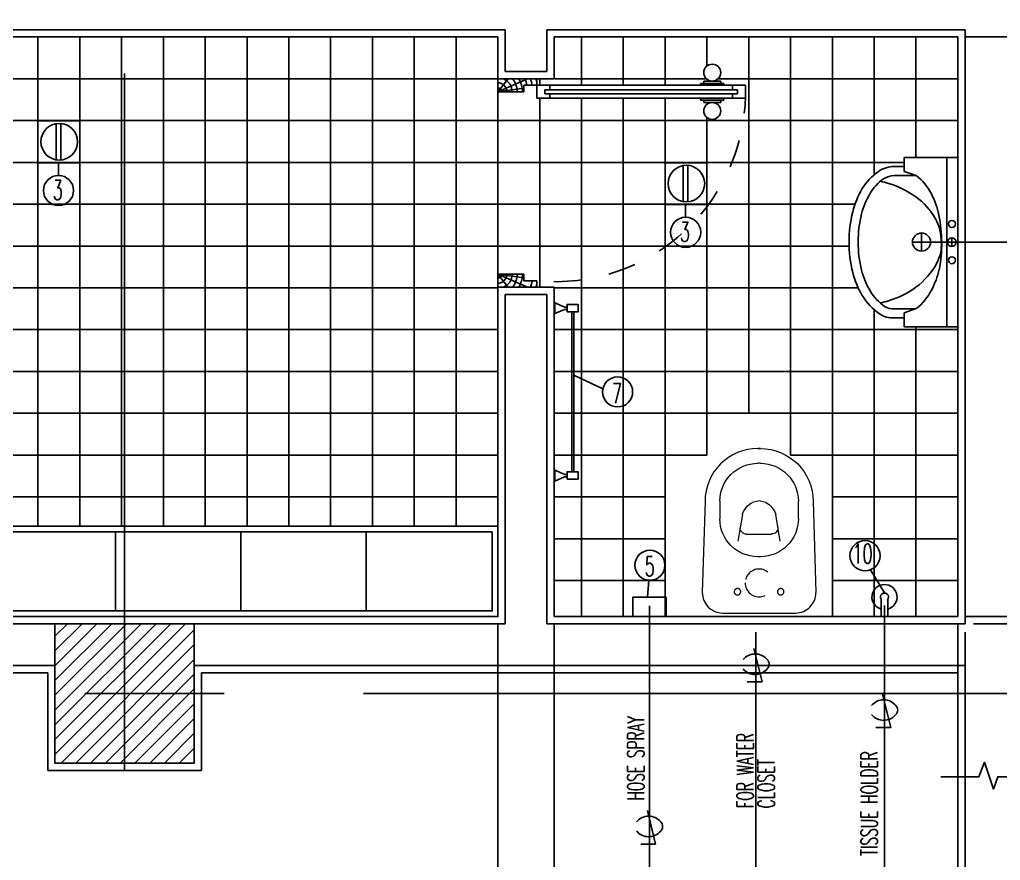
# Model space of a CAD drawing. Extents: x 417610.1 to 417639, y 43413.5 to 43433.4.
# Drawn here: x 417613.16 to 417616.679, y 43423.7 to 43426.716 of the extents above; entities that cross this region are included whole.
import ezdxf

# ---------------------------------------------------------------- set-up
doc = ezdxf.new("R2010")
doc.units = 0
doc.header["$MEASUREMENT"] = 0
doc.header["$PDMODE"] = 3
doc.header["$PDSIZE"] = 0.1
for name, pattern in [('CENTERX2', [4, 2.5, -0.5, 0.5, -0.5]), ('HIDDEN', [0.375, 0.25, -0.125]), ('HIDDEN2', [0.1875, 0.125, -0.0625])]:
    doc.linetypes.add(name, pattern=pattern)
doc.layers.get('0').update_dxf_attribs({"linetype": 'CONTINUOUS'})
doc.layers.get('DEFPOINTS').update_dxf_attribs({"linetype": 'CONTINUOUS'})
for name, color, linetype in [('2', 2, 'CONTINUOUS'), ('ARCDIMR', 4, 'CONTINUOUS'), ('AXES', 11, 'CENTERX2'), ('COL', 2, 'CONTINUOUS'), ('DIM-NEW', 4, 'CONTINUOUS'), ('Dimout', 4, 'CONTINUOUS'), ('DOOR', 4, 'CONTINUOUS'), ('DW', 7, 'CONTINUOUS'), ('ELE', 3, 'CONTINUOUS'), ('FIX', 3, 'CONTINUOUS'), ('HAT', 8, 'CONTINUOUS'), ('JUMP', 2, 'CONTINUOUS'), ('Plaster', 7, 'CONTINUOUS'), ('SUNI-FUR', 3, 'CONTINUOUS'), ('Tile', 5, 'CONTINUOUS'), ('TXT', 2, 'CONTINUOUS'), ('WALL', 6, 'CONTINUOUS')]:
    doc.layers.add(name, color=color, linetype=linetype)
doc.styles.add('ROMANS', font='ROMANS.shx', dxfattribs={"width": 0.6})
doc.dimstyles.new('R50', dxfattribs={"dimscale": 0, "dimtxt": 0.06, "dimasz": 0.03, "dimexe": 0.03, "dimexo": 0.03, "dimgap": 0.03, "dimtad": 1, "dimdec": 0, "dimlfac": 1000, "dimzin": 13, "dimdsep": 46, "dimtxsty": 'ROMANS', "dimblk": 'ARCHTICK', "dimcen": 0.09, "dimclrd": 4, "dimclre": 4, "dimclrt": 2, "dimadec": 0, "dimazin": 0, "dimtfac": 1, "dimtdec": 0, "dimtofl": 0, "dimtmove": 2, "dimatfit": 3, "dimldrblk": 'CLOSEDBLANK', "dimfxl": 0, "dimtolj": 1, "dimtzin": 0, "dimarcsym": 0})

# ---------------------------------------------------------------- blocks, each defined once
blk = doc.blocks.new('*X13')
at = {"color": 0}
for p, q in [((49339.2, 62332.3), (49807.9, 62801)), ((49339.2, 62385.3), (49754.9, 62801)), ((49339.2, 62438.4), (49701.8, 62801)), ((49339.2, 62491.4), (49648.8, 62801)), ((49339.2, 62544.4), (49595.8, 62801)), ((49339.2, 62597.5), (49542.7, 62801)), ((49339.2, 62650.5), (49489.7, 62801)), ((49339.2, 62703.5), (49436.7, 62801)), ((49339.2, 62756.6), (49383.6, 62801)), ((49360.9, 62301), (49839.2, 62779.3)), ((49414, 62301), (49839.2, 62726.2)), ((49467, 62301), (49839.2, 62673.2)), ((49520, 62301), (49839.2, 62620.2)), ((49573.1, 62301), (49839.2, 62567.1)), ((49626.1, 62301), (49839.2, 62514.1)), ((49679.1, 62301), (49839.2, 62461.1)), ((49732.2, 62301), (49839.2, 62408)), ((49785.2, 62301), (49839.2, 62355))]:
    blk.add_line(p, q, dxfattribs=at)
blk = doc.blocks.new('COL50')
at = {"layer": 'COL'}
blk.add_lwpolyline([(-250, 250), (-250, -250), (250, -250), (250, 250)], close=True, dxfattribs=at)
blk = doc.blocks.new('A$C3CD36B94')
at = {"layer": 'DOOR', "color": 0, "linetype": 'ByBlock'}
for p, q in [((105.9, 950.4), (55.9, 950.4)), ((55.9, 800.4), (55.9, 950.4)), ((105.9, 850.4), (105.9, 950.4)), ((805.9, 950.4), (855.9, 950.4)), ((805.9, 850.4), (805.9, 950.4)), ((855.9, 800.4), (855.9, 950.4)), ((855.9, 950.4), (855.9, 800.4)), ((80.9, 850.4), (105.9, 850.4)), ((80.9, 800.4), (80.9, 850.4)), ((830.9, 850.4), (805.9, 850.4)), ((830.9, 800.4), (830.9, 850.4)), ((55.9, 800.4), (80.9, 800.4)), ((130.9, 800.4), (80.9, 800.4)), ((80.9, 750.4), (80.9, 800.4)), ((130.9, 800.4), (130.9, 750.4)), ((855.9, 800.4), (830.9, 800.4)), ((113.9, 770.4), (97.9, 770.4)), ((97.9, 770.4), (97.9, 750.4)), ((113.9, 750.4), (113.9, 770.4)), ((97.9, 750.4), (80.9, 750.4)), ((130.9, 750.4), (113.9, 750.4)), ((64.7, 95.4), (64.7, 160.2)), ((73.7, 160.2), (64.7, 160.2)), ((73.7, 172.8), (73.7, 82.8)), ((80.9, 172.8), (73.7, 172.8)), ((73.7, 95.4), (73.7, 160.2)), ((130.9, 172.8), (138.1, 172.8)), ((138.1, 172.8), (138.1, 82.8)), ((138.1, 95.4), (138.1, 160.2)), ((138.1, 160.2), (147.1, 160.2)), ((147.1, 95.4), (147.1, 160.2)), ((73.7, 95.4), (64.7, 95.4)), ((80.9, 82.8), (73.7, 82.8)), ((130.9, 82.8), (138.1, 82.8)), ((138.1, 95.4), (147.1, 95.4)), ((80.9, 50.4), (80.9, 0.4)), ((80.9, 50.4), (97.9, 50.4)), ((97.9, 50.4), (97.9, 30.4)), ((113.9, 50.4), (113.9, 30.4)), ((113.9, 50.4), (130.9, 50.4)), ((130.9, 50.4), (130.9, 0.4)), ((130.9, 0.4), (80.9, 0.4)), ((80.9, 0.4), (130.9, 0.4)), ((97.9, 30.4), (113.9, 30.4))]:
    blk.add_line(p, q, dxfattribs=at)
at = {"layer": 'DOOR', "color": 9, "linetype": 'ByBlock'}
for p, q in [((105.9, 950.4), (55.9, 910.3)), ((105.9, 950.4), (55.9, 836.7)), ((105.9, 950.4), (92.6, 850.4)), ((805.9, 950.4), (819.3, 850.4)), ((805.9, 950.4), (855.9, 836.7)), ((805.9, 950.4), (855.9, 910.3))]:
    blk.add_line(p, q, dxfattribs=at)
at = {"layer": 'DOOR', "linetype": 'ByBlock'}
for p, q in [((80.9, 750.4), (80.9, 50.4)), ((97.9, 750.4), (97.9, 50.4)), ((113.9, 750.4), (113.9, 50.4)), ((130.9, 50.4), (130.9, 750.4))]:
    blk.add_line(p, q, dxfattribs=at)
at = {"layer": 'DOOR', "color": 0, "linetype": 'ByBlock'}
for centre in [(32.4, 127.8), (179.5, 127.8)]:
    blk.add_circle(centre, 32.4, dxfattribs=at)
at = {"layer": 'DOOR', "color": 9, "linetype": 'ByBlock'}
for centre, radius, start, end in [((105.9, 950.4), 34.4, 180, 270), ((105.9, 950.4), 14.4, 180, 270), ((805.9, 950.4), 34.4, 270, 0), ((805.9, 950.4), 14.4, 270, 0), ((105.9, 950.4), 54.4, 203.2074, 270), ((805.9, 950.4), 54.4, 270, 336.7926), ((105.9, 950.4), 74.4, 227.7764, 270), ((105.9, 950.4), 94.4, 238.0182, 270), ((805.9, 950.4), 74.4, 270, 312.2236), ((805.9, 950.4), 94.4, 270, 301.9818), ((105.9, 950.4), 114.4, 244.0838, 257.3774), ((105.9, 950.4), 134.4, 248.1598, 259.28), ((105.9, 950.4), 154.4, 251.1053, 256.2858), ((805.9, 950.4), 134.4, 280.72, 291.8402), ((805.9, 950.4), 154.4, 283.7142, 288.8947)]:
    blk.add_arc(centre, radius, start, end, dxfattribs=at)
at = {"layer": 'DOOR', "linetype": 'HIDDEN', "ltscale": 0.5}
blk.add_arc((105.9, 728.6), 728.6, 268.0335, 5.6617, dxfattribs=at)
blk = doc.blocks.new('WC')
at = {"layer": 'FIX', "lineweight": 20}
for p, q in [((475, 140.8), (538, 140.8)), ((394.8, 75.7), (490.4, 60.1)), ((339, 4.8), (339, -4.8)), ((533.7, 24.2), (539.5, 0)), ((539.5, 0), (533.7, -24.2)), ((674, 4.8), (674, -4.8)), ((490.4, -60.1), (394.8, -75.7)), ((538, -140.8), (475, -140.8)), ((213.2, -203.8), (210, -203.8))]:
    blk.add_line(p, q, dxfattribs=at)
at = {"layer": 'FIX', "linetype": 'Continuous', "lineweight": 20}
blk.add_line((420.1, -47.3), (420.4, 44.6), dxfattribs=at)
at = {"layer": 'FIX', "lineweight": 20}
for points in [[(210, -203.8, -0.414214), (137, -130.8), (137, 0), (137, 130.8, -0.414214), (210, 203.8)], [(727, -4.8), (727, 4.8, 0.414214), (538, 193.8), (210, 203.8)], [(727, 4.8), (727, -4.8, -0.414214), (538, -193.8), (210, -203.8)]]:
    blk.add_lwpolyline(points, format="xyb", dxfattribs=at)
at = {"layer": 'FIX', "linetype": 'HIDDEN', "lineweight": 20, "ltscale": 0.05}
for centre in [(213.2, 77.5), (213.2, -77.5)]:
    blk.add_circle(centre, 11.6, dxfattribs=at)
at = {"layer": 'FIX', "linetype": 'HIDDEN2', "lineweight": 20, "ltscale": 0.3}
blk.add_circle((245, 0), 49.8, dxfattribs=at)
at = {"layer": 'FIX', "lineweight": 20}
for centre, radius, start, end in [((475, 4.8), 136, 90, 180), ((538, 4.8), 136, 360, 90), ((464.4, -17.6), 82, 51.0758, 71.504), ((473, -6.9), 68.2, 27.1532, 51.0758), ((475, -4.8), 136, 180, 270), ((473, 6.9), 68.2, 308.9242, 332.8468), ((538, -4.8), 136, 270, 0), ((464.4, 17.6), 82, 288.496, 308.9242)]:
    blk.add_arc(centre, radius, start, end, dxfattribs=at)
at = {"layer": 'FIX', "linetype": 'Continuous', "lineweight": 20}
for centre, start, end in [((442.7, 45.5), 88.3879, 182.3338), ((442.4, -45.6), 177.6662, 271.6121)]:
    blk.add_arc(centre, 22.3, start, end, dxfattribs=at)
blk = doc.blocks.new('3')
at = {"layer": 'SUNI-FUR', "linetype": 'Continuous'}
for p, q in [((-0.3039, 0), (-0.3039, -0.1919)), ((0.3039, 0), (-0.3039, 0)), ((0.3039, -0.1919), (0.3039, 0)), ((0.0156, -0.021), (-0.0155, -0.021)), ((0, -0.0055), (0, -0.0366)), ((0.3039, -0.039), (-0.3039, -0.039)), ((0, -0.0975), (0, -0.1625)), ((0.0325, -0.13), (-0.0325, -0.13)), ((-0.2537, -0.1919), (-0.2387, -0.1496)), ((-0.2389, -0.2275), (-0.2389, -0.15)), ((0.2387, -0.1496), (0.2537, -0.1919)), ((0.2389, -0.15), (0.2389, -0.2275)), ((-0.3039, -0.1919), (-0.2537, -0.1919)), ((-0.2714, -0.2275), (-0.2714, -0.1919)), ((0.2537, -0.1919), (0.3039, -0.1919)), ((0.2714, -0.1919), (0.2714, -0.2275))]:
    blk.add_line(p, q, dxfattribs=at)
for centre, radius in [((-0.065, -0.021), 0.0124), ((0, -0.021), 0.0155), ((0.065, -0.021), 0.0124), ((0, -0.13), 0.0325)]:
    blk.add_circle(centre, radius, dxfattribs=at)
for centre, radius, start, end in [((-0.028, -0.3651), 0.3068, 103.0865, 118.1878), ((-0.0078, -0.528), 0.4705, 89.0532, 100.9895), ((-0.012, -0.189), 0.1301, 84.8536, 119.4454), ((0.0031, -0.2275), 0.1682, 61.4441, 91.1678), ((0, -0.5271), 0.4694, 78.0637, 90), ((0.0338, -0.3673), 0.3061, 62.9623, 78.0637), ((-0.0851, -0.2667), 0.1932, 117.0377, 142.6695), ((0.0537, -0.3121), 0.2697, 118.7422, 143.0578), ((-0.0403, -0.2967), 0.2498, 35.9608, 60.2764), ((0.0851, -0.2667), 0.1932, 37.3305, 62.9623), ((0.104, -0.3429), 0.3284, 144.0392, 163.2739), ((-0.104, -0.3429), 0.3284, 16.7261, 35.9608), ((-0.1911, -0.2352), 0.0807, 174.5539, 214.673), ((-0.1868, -0.2338), 0.0525, 173.0893, 213.2084), ((0.1708, -0.2275), 0.068, 325.327, 0), ((0.1708, -0.2275), 0.1005, 325.327, 0), ((-0.0828, -0.1603), 0.2123, 214.673, 239.0867), ((-0.0828, -0.1603), 0.1798, 214.673, 239.0867), ((0.2045, -0.3731), 0.4333, 163.2739, 167.375), ((0.0893, -0.1711), 0.1672, 300.9133, 325.327), ((-0.2045, -0.3731), 0.4333, 12.7359, 16.7261), ((-0.0354, -0.0811), 0.2721, 239.0867, 256.0699), ((0.0354, -0.0811), 0.2721, 283.9301, 300.9133), ((0.0893, -0.1711), 0.1997, 300.9133, 325.327), ((-0.0354, -0.0811), 0.3046, 239.0867, 256.0699), ((0, 0.0617), 0.4192, 256.0699, 270), ((0, 0.0617), 0.4192, 270, 283.9301), ((0.0354, -0.0811), 0.3046, 283.9301, 300.9133), ((0, 0.0617), 0.4517, 256.0699, 270), ((0, 0.0617), 0.4517, 270, 283.9301)]:
    blk.add_arc(centre, radius, start, end, dxfattribs=at)
blk = doc.blocks.new('A$C31925312')
at = {"layer": 'FIX'}
for p, q in [((0.0486, 0.625), (0.0838, 0.6402)), ((0.0838, 0.6402), (0.0859, 0.6402)), ((0.0838, 0.6402), (0.0838, 0.6007)), ((0.0845, 0.6402), (0.0845, 0.6007)), ((0.085, 0.6402), (0.085, 0.6007)), ((0.0856, 0.6402), (0.0856, 0.6007)), ((0.0224, 0.6066), (0.0159, 0.6066)), ((0.0395, 0.625), (0.0486, 0.625)), ((0.0395, 0.6163), (0.0476, 0.6163)), ((0.0476, 0.6163), (0.0838, 0.6007)), ((0.0838, 0.6007), (0.0859, 0.6007)), ((0.0486, 0.0242), (0.0838, 0.0394)), ((0.0838, 0.0394), (0.0838, 0)), ((0.0838, 0.0394), (0.0859, 0.0394)), ((0.0845, 0.0394), (0.0845, 0)), ((0.085, 0.0394), (0.085, 0)), ((0.0856, 0.0394), (0.0856, 0)), ((0.0395, 0.0242), (0.0486, 0.0242)), ((0.0395, 0.0156), (0.0476, 0.0156)), ((0.0476, 0.0156), (0.0838, 0)), ((0.0838, 0), (0.0859, 0))]:
    blk.add_line(p, q, dxfattribs=at)
for points in [[(0.0395, 0.6333), (0.0395, 0.6065), (0, 0.6065), (0, 0.6333)], [(0.0395, 0.0333), (0.0395, 0.0065), (0, 0.0065), (0, 0.0333)]]:
    blk.add_lwpolyline(points, close=True, dxfattribs=at)
blk.add_lwpolyline([(0.0159, 0.6066), (0.0159, 0.0333), (0.0224, 0.0333), (0.0224, 0.6066)], dxfattribs=at)
blk = doc.blocks.new('_ARCHTICK')
at = {"color": 0, "linetype": 'ByBlock', "const_width": 0.15}
blk.add_lwpolyline([(-0.5, -0.5), (0.5, 0.5)], dxfattribs=at)
blk = doc.blocks.new('*D78')
at = {"layer": '2', "color": 4, "lineweight": -2}
for p, q in [((417611.6877, 43424.5452), (417611.6877, 43423.2461)), ((417614.8757, 43424.5452), (417614.8757, 43423.2461)), ((417611.6877, 43423.2761), (417614.8757, 43423.2761))]:
    blk.add_line(p, q, dxfattribs=at)
at = {"layer": 'DEFPOINTS', "color": 0}
for p in [(417611.6877, 43424.5752), (417614.8757, 43424.5752), (417614.8757, 43423.2761)]:
    blk.add_point(p, dxfattribs=at)
at = {"layer": '2', "color": 4, "lineweight": -2, "xscale": 0.03, "yscale": 0.03, "zscale": 0.03, "rotation": 180}
blk.add_blockref('_ARCHTICK', (417611.6877, 43423.2761), dxfattribs=at)
at = {"layer": '2', "color": 4, "lineweight": -2, "xscale": 0.03, "yscale": 0.03, "zscale": 0.03}
blk.add_blockref('_ARCHTICK', (417614.8757, 43423.2761), dxfattribs=at)
at = {"layer": '2', "color": 2, "insert": (417613.2817, 43423.3361), "char_height": 0.06, "attachment_point": 5, "style": 'ROMANS'}
blk.add_mtext('\\A1;3188', dxfattribs=at)
blk = doc.blocks.new('_ClosedBlank')
at = {"color": 0, "linetype": 'ByBlock', "lineweight": -2}
for p, q in [((-1, 0.17), (0, 0)), ((-1, 0.17), (-1, -0.17)), ((0, 0), (-1, -0.17))]:
    blk.add_line(p, q, dxfattribs=at)
blk = doc.blocks.new('*D79')
at = {"layer": '2', "color": 4, "lineweight": -2}
for p, q in [((417614.8757, 43424.5452), (417614.8757, 43423.2461)), ((417615.0777, 43424.5452), (417615.0777, 43423.2461)), ((417614.8757, 43423.2761), (417615.0777, 43423.2761))]:
    blk.add_line(p, q, dxfattribs=at)
at = {"layer": 'DEFPOINTS', "color": 0}
for p in [(417614.8757, 43424.5752), (417615.0777, 43424.5752), (417615.0777, 43423.2761)]:
    blk.add_point(p, dxfattribs=at)
at = {"layer": '2', "color": 4, "lineweight": -2, "xscale": 0.03, "yscale": 0.03, "zscale": 0.03, "rotation": 180}
blk.add_blockref('_ARCHTICK', (417614.8757, 43423.2761), dxfattribs=at)
at = {"layer": '2', "color": 4, "lineweight": -2, "xscale": 0.03, "yscale": 0.03, "zscale": 0.03}
blk.add_blockref('_ARCHTICK', (417615.0777, 43423.2761), dxfattribs=at)
at = {"layer": '2', "color": 2, "insert": (417614.9767, 43423.3361), "char_height": 0.06, "attachment_point": 5, "style": 'ROMANS'}
blk.add_mtext('\\A1;202', dxfattribs=at)
blk = doc.blocks.new('A$C67076F16')
at = {"layer": 'DIM-NEW'}
for p, q in [((0.0138, 0.1136), (0.1863, 0.1136)), ((0.0127, 0.0913), (0.1876, 0.0913))]:
    blk.add_line(p, q, dxfattribs=at)
at = {"layer": 'DW'}
blk.add_lwpolyline([(0, 0.2), (0, 0), (0.2, 0), (0.2, 0.2)], close=True, dxfattribs=at)
at = {"layer": 'FIX', "color": 2}
blk.add_circle((0.1, 0.0983), 0.0876, dxfattribs=at)
blk = doc.blocks.new('A$C785E76E1')
at = {"layer": 'JUMP'}
for p, q in [((0.033, 0.0529), (0.033, 0.1149)), ((0.057, 0.0529), (0.057, 0.1149))]:
    blk.add_line(p, q, dxfattribs=at)
for radius, start, end in [(0.045, 105.4782, 74.5218), (0.0144, 146.4427, 33.5573)]:
    blk.add_arc((0.045, 0.045), radius, start, end, dxfattribs=at)
blk = doc.blocks.new('*D103')
at = {"layer": '2', "color": 4, "lineweight": -2}
for p, q in [((417615.4195, 43424.6141), (417615.4195, 43423.2461)), ((417615.0777, 43424.5452), (417615.0777, 43423.2461)), ((417615.0777, 43423.2761), (417615.4195, 43423.2761))]:
    blk.add_line(p, q, dxfattribs=at)
at = {"layer": 'DEFPOINTS', "color": 0}
for p in [(417615.4195, 43424.6441), (417615.0777, 43424.5752), (417615.4195, 43423.2761)]:
    blk.add_point(p, dxfattribs=at)
at = {"layer": '2', "color": 4, "lineweight": -2, "xscale": 0.03, "yscale": 0.03, "zscale": 0.03, "rotation": 180}
blk.add_blockref('_ARCHTICK', (417615.0777, 43423.2761), dxfattribs=at)
at = {"layer": '2', "color": 4, "lineweight": -2, "xscale": 0.03, "yscale": 0.03, "zscale": 0.03}
blk.add_blockref('_ARCHTICK', (417615.4195, 43423.2761), dxfattribs=at)
at = {"layer": '2', "color": 2, "insert": (417615.2486, 43423.3361), "char_height": 0.06, "attachment_point": 5, "style": 'ROMANS'}
blk.add_mtext('\\A1;342', dxfattribs=at)
blk = doc.blocks.new('*D104')
at = {"layer": '2', "color": 4, "lineweight": -2}
for p, q in [((417615.4195, 43424.6141), (417615.4195, 43423.2461)), ((417615.8017, 43424.5192), (417615.8017, 43423.2461)), ((417615.4195, 43423.2761), (417615.8017, 43423.2761))]:
    blk.add_line(p, q, dxfattribs=at)
at = {"layer": 'DEFPOINTS', "color": 0}
for p in [(417615.4195, 43424.6441), (417615.8017, 43424.5492), (417615.8017, 43423.2761)]:
    blk.add_point(p, dxfattribs=at)
at = {"layer": '2', "color": 4, "lineweight": -2, "xscale": 0.03, "yscale": 0.03, "zscale": 0.03, "rotation": 180}
blk.add_blockref('_ARCHTICK', (417615.4195, 43423.2761), dxfattribs=at)
at = {"layer": '2', "color": 4, "lineweight": -2, "xscale": 0.03, "yscale": 0.03, "zscale": 0.03}
blk.add_blockref('_ARCHTICK', (417615.8017, 43423.2761), dxfattribs=at)
at = {"layer": '2', "color": 2, "insert": (417615.6106, 43423.3361), "char_height": 0.06, "attachment_point": 5, "style": 'ROMANS'}
blk.add_mtext('\\A1;382', dxfattribs=at)
blk = doc.blocks.new('*D105')
at = {"layer": '2', "color": 4, "lineweight": -2}
for p, q in [((417616.2629, 43424.6152), (417616.2629, 43423.2461)), ((417615.8017, 43424.5192), (417615.8017, 43423.2461)), ((417615.8017, 43423.2761), (417616.2629, 43423.2761))]:
    blk.add_line(p, q, dxfattribs=at)
at = {"layer": 'DEFPOINTS', "color": 0}
for p in [(417616.2629, 43424.6452), (417615.8017, 43424.5492), (417616.2629, 43423.2761)]:
    blk.add_point(p, dxfattribs=at)
at = {"layer": '2', "color": 4, "lineweight": -2, "xscale": 0.03, "yscale": 0.03, "zscale": 0.03, "rotation": 180}
blk.add_blockref('_ARCHTICK', (417615.8017, 43423.2761), dxfattribs=at)
at = {"layer": '2', "color": 4, "lineweight": -2, "xscale": 0.03, "yscale": 0.03, "zscale": 0.03}
blk.add_blockref('_ARCHTICK', (417616.2629, 43423.2761), dxfattribs=at)
at = {"layer": '2', "color": 2, "insert": (417616.0323, 43423.3361), "char_height": 0.06, "attachment_point": 5, "style": 'ROMANS'}
blk.add_mtext('\\A1;461', dxfattribs=at)
blk = doc.blocks.new('*D106')
at = {"layer": '2', "color": 4, "lineweight": -2}
for p, q in [((417616.2629, 43424.6152), (417616.2629, 43423.2461)), ((417616.5257, 43424.5452), (417616.5257, 43423.2461)), ((417616.2629, 43423.2761), (417616.5257, 43423.2761))]:
    blk.add_line(p, q, dxfattribs=at)
at = {"layer": 'DEFPOINTS', "color": 0}
for p in [(417616.2629, 43424.6452), (417616.5257, 43424.5752), (417616.5257, 43423.2761)]:
    blk.add_point(p, dxfattribs=at)
at = {"layer": '2', "color": 4, "lineweight": -2, "xscale": 0.03, "yscale": 0.03, "zscale": 0.03, "rotation": 180}
blk.add_blockref('_ARCHTICK', (417616.2629, 43423.2761), dxfattribs=at)
at = {"layer": '2', "color": 4, "lineweight": -2, "xscale": 0.03, "yscale": 0.03, "zscale": 0.03}
blk.add_blockref('_ARCHTICK', (417616.5257, 43423.2761), dxfattribs=at)
at = {"layer": '2', "color": 2, "insert": (417616.3943, 43423.3361), "char_height": 0.06, "attachment_point": 5, "style": 'ROMANS'}
blk.add_mtext('\\A1;263', dxfattribs=at)
blk = doc.blocks.new('*D107')
at = {"layer": '2', "color": 4, "lineweight": -2}
for p, q in [((417611.6877, 43424.5452), (417611.6877, 43423.1189)), ((417616.5257, 43424.5452), (417616.5257, 43423.1189)), ((417616.5257, 43423.1489), (417611.6877, 43423.1489))]:
    blk.add_line(p, q, dxfattribs=at)
at = {"layer": 'DEFPOINTS', "color": 0}
for p in [(417611.6877, 43424.5752), (417616.5257, 43424.5752), (417611.6877, 43423.1489)]:
    blk.add_point(p, dxfattribs=at)
at = {"layer": '2', "color": 4, "lineweight": -2, "xscale": 0.03, "yscale": 0.03, "zscale": 0.03, "rotation": 180}
blk.add_blockref('_ARCHTICK', (417611.6877, 43423.1489), dxfattribs=at)
at = {"layer": '2', "color": 4, "lineweight": -2, "xscale": 0.03, "yscale": 0.03, "zscale": 0.03}
blk.add_blockref('_ARCHTICK', (417616.5257, 43423.1489), dxfattribs=at)
at = {"layer": '2', "color": 2, "insert": (417614.1067, 43423.2089), "char_height": 0.06, "attachment_point": 5, "style": 'ROMANS'}
blk.add_mtext('\\A1;4838', dxfattribs=at)
blk = doc.blocks.new('*D108')
at = {"layer": '2', "color": 4, "lineweight": -2}
for p, q in [((417611.6617, 43424.5192), (417611.6617, 43422.9784)), ((417616.5517, 43424.5192), (417616.5517, 43422.9784)), ((417611.6617, 43423.0084), (417616.5517, 43423.0084))]:
    blk.add_line(p, q, dxfattribs=at)
at = {"layer": 'DEFPOINTS', "color": 0}
for p in [(417611.6617, 43424.5492), (417616.5517, 43424.5492), (417616.5517, 43423.0084)]:
    blk.add_point(p, dxfattribs=at)
at = {"layer": '2', "color": 4, "lineweight": -2, "xscale": 0.03, "yscale": 0.03, "zscale": 0.03, "rotation": 180}
blk.add_blockref('_ARCHTICK', (417611.6617, 43423.0084), dxfattribs=at)
at = {"layer": '2', "color": 4, "lineweight": -2, "xscale": 0.03, "yscale": 0.03, "zscale": 0.03}
blk.add_blockref('_ARCHTICK', (417616.5517, 43423.0084), dxfattribs=at)
at = {"layer": '2', "color": 2, "insert": (417614.1067, 43423.0684), "char_height": 0.06, "attachment_point": 5, "style": 'ROMANS'}
blk.add_mtext('\\A1;4890', dxfattribs=at)
blk = doc.blocks.new('*D120')
at = {"layer": '2', "color": 4, "lineweight": -2}
for p, q in [((417616.4257, 43425.9183), (417620.7315, 43425.9183)), ((417620.7015, 43424.5752), (417620.7015, 43425.9183)), ((417616.5557, 43424.5752), (417620.7315, 43424.5752))]:
    blk.add_line(p, q, dxfattribs=at)
at = {"layer": 'DEFPOINTS', "color": 0}
for p in [(417616.3957, 43425.9183), (417620.7015, 43425.9183), (417616.5257, 43424.5752)]:
    blk.add_point(p, dxfattribs=at)
at = {"layer": '2', "color": 4, "lineweight": -2, "xscale": 0.03, "yscale": 0.03, "zscale": 0.03}
for p, rotation in [((417620.7015, 43425.9183), 90), ((417620.7015, 43424.5752), 270)]:
    blk.add_blockref('_ARCHTICK', p, dxfattribs=dict(at, rotation=rotation))
at = {"layer": '2', "color": 2, "insert": (417620.6415, 43425.2468), "char_height": 0.06, "attachment_point": 5, "rotation": 90, "style": 'ROMANS'}
blk.add_mtext('\\A1;1343', dxfattribs=at)
blk = doc.blocks.new('*D121')
at = {"layer": '2', "color": 4, "lineweight": -2}
for p, q in [((417616.5557, 43426.6542), (417620.7315, 43426.6542)), ((417620.7015, 43425.9183), (417620.7015, 43426.6542)), ((417616.4257, 43425.9183), (417620.7315, 43425.9183))]:
    blk.add_line(p, q, dxfattribs=at)
at = {"layer": 'DEFPOINTS', "color": 0}
for p in [(417616.5257, 43426.6542), (417620.7015, 43426.6542), (417616.3957, 43425.9183)]:
    blk.add_point(p, dxfattribs=at)
at = {"layer": '2', "color": 4, "lineweight": -2, "xscale": 0.03, "yscale": 0.03, "zscale": 0.03}
for p, rotation in [((417620.7015, 43426.6542), 90), ((417620.7015, 43425.9183), 270)]:
    blk.add_blockref('_ARCHTICK', p, dxfattribs=dict(at, rotation=rotation))
at = {"layer": '2', "color": 2, "insert": (417620.6415, 43426.2863), "char_height": 0.06, "attachment_point": 5, "rotation": 90, "style": 'ROMANS'}
blk.add_mtext('\\A1;736', dxfattribs=at)
blk = doc.blocks.new('*D122')
at = {"layer": '2', "color": 4, "lineweight": -2}
for p, q in [((417616.5557, 43426.8562), (417620.7315, 43426.8562)), ((417620.7015, 43426.6542), (417620.7015, 43426.8562)), ((417616.5557, 43426.6542), (417620.7315, 43426.6542))]:
    blk.add_line(p, q, dxfattribs=at)
at = {"layer": 'DEFPOINTS', "color": 0}
for p in [(417616.5257, 43426.8562), (417620.7015, 43426.8562), (417616.5257, 43426.6542)]:
    blk.add_point(p, dxfattribs=at)
at = {"layer": '2', "color": 4, "lineweight": -2, "xscale": 0.03, "yscale": 0.03, "zscale": 0.03}
for p, rotation in [((417620.7015, 43426.8562), 90), ((417620.7015, 43426.6542), 270)]:
    blk.add_blockref('_ARCHTICK', p, dxfattribs=dict(at, rotation=rotation))
at = {"layer": '2', "color": 2, "insert": (417620.6415, 43426.7552), "char_height": 0.06, "attachment_point": 5, "rotation": 90, "style": 'ROMANS'}
blk.add_mtext('\\A1;202', dxfattribs=at)
blk = doc.blocks.new('*D128')
at = {"layer": '2', "color": 4, "lineweight": -2}
for p, q in [((417619.5907, 43431.2232), (417620.8739, 43431.2232)), ((417620.8439, 43431.2232), (417620.8439, 43424.5752)), ((417616.5557, 43424.5752), (417620.8739, 43424.5752))]:
    blk.add_line(p, q, dxfattribs=at)
at = {"layer": 'DEFPOINTS', "color": 0}
for p in [(417619.5607, 43431.2232), (417616.5257, 43424.5752), (417620.8439, 43424.5752)]:
    blk.add_point(p, dxfattribs=at)
at = {"layer": '2', "color": 4, "lineweight": -2, "xscale": 0.03, "yscale": 0.03, "zscale": 0.03}
for p, rotation in [((417620.8439, 43431.2232), 90), ((417620.8439, 43424.5752), 270)]:
    blk.add_blockref('_ARCHTICK', p, dxfattribs=dict(at, rotation=rotation))
at = {"layer": '2', "color": 2, "insert": (417620.7839, 43427.8992), "char_height": 0.06, "attachment_point": 5, "rotation": 90, "style": 'ROMANS'}
blk.add_mtext('\\A1;6648', dxfattribs=at)
blk = doc.blocks.new('*D129')
at = {"layer": '2', "color": 4, "lineweight": -2}
for p, q in [((417619.6167, 43431.2492), (417621.0473, 43431.2492)), ((417621.0173, 43424.5492), (417621.0173, 43431.2492)), ((417616.5817, 43424.5492), (417621.0473, 43424.5492))]:
    blk.add_line(p, q, dxfattribs=at)
at = {"layer": 'DEFPOINTS', "color": 0}
for p in [(417619.5867, 43431.2492), (417621.0173, 43431.2492), (417616.5517, 43424.5492)]:
    blk.add_point(p, dxfattribs=at)
at = {"layer": '2', "color": 4, "lineweight": -2, "xscale": 0.03, "yscale": 0.03, "zscale": 0.03}
for p, rotation in [((417621.0173, 43431.2492), 90), ((417621.0173, 43424.5492), 270)]:
    blk.add_blockref('_ARCHTICK', p, dxfattribs=dict(at, rotation=rotation))
at = {"layer": '2', "color": 2, "insert": (417620.9573, 43427.8992), "char_height": 0.06, "attachment_point": 5, "rotation": 90, "style": 'ROMANS'}
blk.add_mtext('\\A1;6700', dxfattribs=at)
blk = doc.blocks.new('*D147')
at = {"layer": '2', "color": 4, "lineweight": -2}
for p, q in [((417611.6877, 43426.6842), (417611.6877, 43432.6794)), ((417619.5607, 43431.2532), (417619.5607, 43432.6794)), ((417619.5607, 43432.6494), (417611.6877, 43432.6494))]:
    blk.add_line(p, q, dxfattribs=at)
at = {"layer": 'DEFPOINTS', "color": 0}
for p in [(417611.6877, 43432.6494), (417619.5607, 43431.2232), (417611.6877, 43426.6542)]:
    blk.add_point(p, dxfattribs=at)
at = {"layer": '2', "color": 4, "lineweight": -2, "xscale": 0.03, "yscale": 0.03, "zscale": 0.03, "rotation": 180}
blk.add_blockref('_ARCHTICK', (417611.6877, 43432.6494), dxfattribs=at)
at = {"layer": '2', "color": 4, "lineweight": -2, "xscale": 0.03, "yscale": 0.03, "zscale": 0.03}
blk.add_blockref('_ARCHTICK', (417619.5607, 43432.6494), dxfattribs=at)
at = {"layer": '2', "color": 2, "insert": (417615.6242, 43432.7094), "char_height": 0.06, "attachment_point": 5, "style": 'ROMANS'}
blk.add_mtext('\\A1;7873', dxfattribs=at)
blk = doc.blocks.new('*D148')
at = {"layer": '2', "color": 4, "lineweight": -2}
for p, q in [((417611.6617, 43426.7102), (417611.6617, 43432.8217)), ((417619.5867, 43431.2792), (417619.5867, 43432.8217)), ((417611.6617, 43432.7917), (417619.5867, 43432.7917))]:
    blk.add_line(p, q, dxfattribs=at)
at = {"layer": 'DEFPOINTS', "color": 0}
for p in [(417619.5867, 43432.7917), (417619.5867, 43431.2492), (417611.6617, 43426.6802)]:
    blk.add_point(p, dxfattribs=at)
at = {"layer": '2', "color": 4, "lineweight": -2, "xscale": 0.03, "yscale": 0.03, "zscale": 0.03, "rotation": 180}
blk.add_blockref('_ARCHTICK', (417611.6617, 43432.7917), dxfattribs=at)
at = {"layer": '2', "color": 4, "lineweight": -2, "xscale": 0.03, "yscale": 0.03, "zscale": 0.03}
blk.add_blockref('_ARCHTICK', (417619.5867, 43432.7917), dxfattribs=at)
at = {"layer": '2', "color": 2, "insert": (417615.6242, 43432.8517), "char_height": 0.06, "attachment_point": 5, "style": 'ROMANS'}
blk.add_mtext('\\A1;7925', dxfattribs=at)
blk = doc.blocks.new('SCNTR', base_point=(3632.66, 549.66))
for q in [(3633.89, 554.57), (3636.1, 543.44)]:
    blk.add_line((3631.12, 543.44), q)
for centre, radius, start, end in [((3630.8, 549.38), 1.99, 133.3084, 182.4789), ((3633.47, 547.5), 5.23, 39.4883, 140.5117), ((3630.8, 549.21), 1.99, 177.5211, 226.6916), ((3633.47, 551.09), 5.23, 219.4883, 320.5117)]:
    blk.add_arc(centre, radius, start, end)

msp = doc.modelspace()

# ---------------------------------------------------------------- linework, layer by layer
at = {"layer": '2'}
for p, q in [((417615.2526, 43425.3925), (417615.1477, 43425.4405)), ((417613.5044, 43424.5952), (417613.5044, 43424.8792)), ((417613.9541, 43424.5952), (417613.9541, 43424.8792)), ((417614.4038, 43424.5952), (417614.4038, 43424.8792))]:
    msp.add_line(p, q, dxfattribs=at)
for points in [[(417614.8757, 43424.8992), (417611.6877, 43424.8992), (417611.6877, 43424.5752), (417614.8757, 43424.5752)], [(417614.8557, 43424.8792), (417611.7077, 43424.8792), (417611.7077, 43424.5952), (417614.8557, 43424.5952)]]:
    msp.add_lwpolyline(points, close=True, dxfattribs=at)
for points in [[(417615.4795, 43424.5752), (417615.4795, 43424.6441), (417615.3595, 43424.6441), (417615.3595, 43424.5752)], [(417616.786, 43424.0005), (417616.6694, 43424.0005), (417616.6534, 43423.9565), (417616.6214, 43424.0525), (417616.6014, 43424.0005), (417616.4645, 43424.0005)]]:
    msp.add_lwpolyline(points, dxfattribs=at)
at = {"layer": 'AXES'}
for p, q in [((417613.5367, 43424.0232), (417613.5367, 43432.9369)), ((417610.3937, 43424.2992), (417621.1861, 43424.2992))]:
    msp.add_line(p, q, dxfattribs=at)
at = {"layer": 'DW'}
msp.add_line((417615.417, 43424.7054), (417615.4122, 43424.6441), dxfattribs=at)
at = {"layer": 'ELE'}
for p, q in [((417613.2994, 43426.1574), (417613.2994, 43426.2054)), ((417615.5494, 43426.0074), (417615.5494, 43426.0554)), ((417616.2121, 43424.7429), (417616.2629, 43424.6596))]:
    msp.add_line(p, q, dxfattribs=at)
at = {"layer": 'FIX', "color": 2}
for centre in [(417613.2994, 43426.1034), (417615.5494, 43425.9534), (417615.3053, 43425.381), (417615.4211, 43424.7592), (417616.193, 43424.7934)]:
    msp.add_circle(centre, 0.054, dxfattribs=at)
at = {"layer": 'Plaster'}
for p, q in [((417614.8757, 43426.6542), (417611.6877, 43426.6542)), ((417614.8757, 43426.6542), (417614.8757, 43426.5042)), ((417616.5257, 43426.6542), (417615.0777, 43426.6542)), ((417615.0777, 43426.6542), (417615.0777, 43426.5042)), ((417616.5257, 43426.6542), (417616.5257, 43424.5752)), ((417615.0777, 43426.5042), (417614.8757, 43426.5042)), ((417615.0257, 43426.5042), (417615.0257, 43426.4809)), ((417615.0806, 43426.5042), (417615.624, 43426.5042)), ((417614.8757, 43425.7562), (417614.8757, 43424.5752)), ((417615.0777, 43425.7562), (417614.8757, 43425.7562)), ((417615.0777, 43425.7562), (417615.0777, 43424.5752)), ((417614.8757, 43424.5752), (417611.6877, 43424.5752)), ((417616.5257, 43424.5752), (417615.0777, 43424.5752)), ((417613.2607, 43424.3732), (417611.6877, 43424.3732)), ((417613.2607, 43424.3732), (417613.2607, 43424.0232)), ((417616.5257, 43424.3732), (417613.8127, 43424.3732)), ((417613.8127, 43424.3732), (417613.8127, 43424.0232)), ((417616.5257, 43424.3732), (417616.5257, 43424.0005)), ((417613.8127, 43424.0232), (417613.2607, 43424.0232))]:
    msp.add_line(p, q, dxfattribs=at)
at = {"layer": 'Tile'}
for p, q in [((417613.2257, 43426.6542), (417613.2257, 43424.8992)), ((417613.3757, 43426.6542), (417613.3757, 43424.8992)), ((417613.5257, 43426.6542), (417613.5257, 43424.8992)), ((417613.6757, 43426.6542), (417613.6757, 43424.8992)), ((417613.8257, 43426.6542), (417613.8257, 43424.8992)), ((417613.9757, 43426.6542), (417613.9757, 43424.8992)), ((417614.1257, 43426.6542), (417614.1257, 43424.8992)), ((417614.2757, 43426.6542), (417614.2757, 43424.8992)), ((417614.4257, 43426.6542), (417614.4257, 43424.8992)), ((417614.5757, 43426.6542), (417614.5757, 43424.8992)), ((417614.7257, 43426.6542), (417614.7257, 43424.8992)), ((417615.1757, 43426.6542), (417615.1757, 43426.4809)), ((417615.3257, 43426.6542), (417615.3257, 43426.4809)), ((417615.4757, 43426.6542), (417615.4757, 43426.4809)), ((417615.6257, 43426.6542), (417615.6257, 43426.5497)), ((417615.7757, 43426.6542), (417615.7757, 43425.3042)), ((417615.9257, 43426.6542), (417615.9257, 43425.1542)), ((417616.0757, 43426.6542), (417616.0757, 43424.5752)), ((417616.2257, 43426.6542), (417616.2257, 43426.1601)), ((417616.3757, 43426.6542), (417616.3757, 43426.2222)), ((417614.8757, 43426.5042), (417612.376, 43426.5042)), ((417614.8757, 43426.5042), (417614.8757, 43425.7562)), ((417615.6657, 43426.5042), (417616.5257, 43426.5042)), ((417615.0257, 43426.4341), (417615.0257, 43425.7562)), ((417615.1757, 43426.4341), (417615.1757, 43424.5752)), ((417615.3257, 43426.4341), (417615.3257, 43424.5752)), ((417615.4757, 43426.4341), (417615.4757, 43424.5752)), ((417615.6257, 43426.3653), (417615.6257, 43425.1542)), ((417616.5257, 43426.3542), (417611.5799, 43426.3542)), ((417616.3338, 43426.2042), (417611.5799, 43426.2042)), ((417616.1571, 43426.0542), (417611.5799, 43426.0542)), ((417616.1359, 43425.9042), (417611.5799, 43425.9042)), ((417614.8757, 43425.7542), (417611.5799, 43425.7542)), ((417616.1685, 43425.7542), (417615.0777, 43425.7542)), ((417616.2257, 43425.6757), (417616.2257, 43424.5752)), ((417614.8757, 43425.6042), (417611.6877, 43425.6042)), ((417616.5257, 43425.6042), (417615.0777, 43425.6042)), ((417616.3757, 43425.6145), (417616.3757, 43424.5752)), ((417614.8757, 43425.4542), (417611.6877, 43425.4542)), ((417616.5257, 43425.4542), (417615.0777, 43425.4542)), ((417614.8757, 43425.3042), (417611.6877, 43425.3042)), ((417616.5257, 43425.3042), (417615.0777, 43425.3042)), ((417614.8757, 43425.1542), (417611.6877, 43425.1542)), ((417615.6257, 43425.1542), (417615.0777, 43425.1542)), ((417616.5257, 43425.1542), (417615.9257, 43425.1542)), ((417614.8757, 43425.0042), (417611.6877, 43425.0042)), ((417615.4757, 43425.0042), (417615.0777, 43425.0042)), ((417616.5257, 43425.0042), (417616.0757, 43425.0042)), ((417615.4757, 43424.8542), (417615.0777, 43424.8542)), ((417616.5257, 43424.8542), (417616.0757, 43424.8542)), ((417615.4757, 43424.7042), (417615.0777, 43424.7042)), ((417616.5257, 43424.7042), (417616.0757, 43424.7042))]:
    msp.add_line(p, q, dxfattribs=at)
at = {"layer": 'WALL'}
for p, q in [((417611.6617, 43426.6802), (417614.9017, 43426.6802)), ((417614.9017, 43426.6802), (417614.9017, 43426.5302)), ((417615.0517, 43426.6802), (417616.5517, 43426.6802)), ((417615.0517, 43426.6802), (417615.0517, 43426.5302)), ((417616.5517, 43424.5492), (417616.5517, 43426.6802)), ((417614.9017, 43426.5302), (417615.0517, 43426.5302)), ((417615.0517, 43426.5302), (417614.9017, 43426.5302)), ((417614.9017, 43425.7302), (417615.0517, 43425.7302)), ((417615.0517, 43425.7302), (417614.9017, 43425.7302)), ((417614.9017, 43424.5492), (417614.9017, 43425.7302)), ((417615.0517, 43425.7302), (417615.0517, 43424.5492)), ((417614.9017, 43424.5492), (417611.6617, 43424.5492)), ((417616.5517, 43424.5492), (417615.0517, 43424.5492)), ((417613.2867, 43424.3992), (417611.6617, 43424.3992)), ((417616.5517, 43424.3992), (417613.7867, 43424.3992)), ((417616.5517, 43424.0005), (417616.5517, 43424.3992))]:
    msp.add_line(p, q, dxfattribs=at)

# ---------------------------------------------------------------- block references
at = {"layer": 'ARCDIMR', "xscale": -0.01075199997285381, "yscale": 0.01075200000195764, "zscale": 0.010752}
for p in [(417615.8074, 43424.408), (417616.2687, 43424.2436), (417615.4252, 43423.8261)]:
    msp.add_blockref('SCNTR', p, dxfattribs=at)
at = {"layer": 'COL', "xscale": 0.001000000047497451, "yscale": 0.0009999999892897904, "zscale": 0.001}
msp.add_blockref('COL50', (417613.5367, 43424.2992), dxfattribs=at)
at = {"layer": 'Dimout', "xscale": 0.75, "yscale": 0.75, "zscale": 0.75, "rotation": 90}
for p in [(417613.3757, 43426.2032), (417615.6257, 43426.0532)]:
    msp.add_blockref('A$C67076F16', p, dxfattribs=at)
at = {"layer": 'Dimout', "rotation": 180}
for name, p in [('A$C31925312', (417615.1636, 43425.701)), ('A$C785E76E1', (417616.3079, 43424.6901))]:
    msp.add_blockref(name, p, dxfattribs=at)
at = {"layer": 'DOOR', "color": 0, "xscale": -0.0009350000007543714, "yscale": 0.0009350000007543714, "zscale": 0.0009350000107684175, "rotation": 90}
msp.add_blockref('A$C3CD36B94', (417615.7643, 43426.5565), dxfattribs=at)
at = {"layer": 'HAT', "xscale": 0.001000000047497451, "yscale": 0.0009999999892897904, "zscale": 0.001}
msp.add_blockref('*X13', (417563.9475, 43361.7482), dxfattribs=at)
at = {"layer": 'SUNI-FUR', "xscale": -1, "rotation": 270}
msp.add_blockref('3', (417616.5257, 43425.9183), dxfattribs=at)
at = {"layer": 'WALL', "xscale": -0.0009999999892897904, "yscale": 0.0009999999892897904, "zscale": 0.001, "rotation": 270}
msp.add_blockref('WC', (417615.8129, 43424.4508), dxfattribs=at)

# ---------------------------------------------------------------- texts
at = {"layer": 'TXT', "style": 'ROMANS', "width": 0.6}
for s, p in [('3', (417613.2788, 43426.07)), ('3', (417615.5288, 43425.92)), ('7', (417615.2856, 43425.3409)), ('10', (417616.148, 43424.7654)), ('5', (417615.4028, 43424.7201))]:
    msp.add_text(s, height=0.07, dxfattribs=at).set_placement(p)
for s, p in [('HOSE SPRAY', (417615.4008, 43423.9146)), ('FOR WATER', (417615.793, 43423.887)), ('TISSUE HOLDER', (417616.2382, 43423.7166)), ('CLOSET', (417615.8684, 43423.887))]:
    msp.add_text(s, height=0.06, rotation=90, dxfattribs=at).set_placement(p)

# ---------------------------------------------------------------- dimensions: what is measured, and where the dimension line sits
at = {"layer": '2'}
for base, p1, p2, picture, middle in [((417619.5867, 43432.7917), (417611.6617, 43426.6802), (417619.5867, 43431.2492), '*D148', (417615.6242, 43432.8517)), ((417611.6877, 43432.6494), (417619.5607, 43431.2232), (417611.6877, 43426.6542), '*D147', (417615.6242, 43432.7094)), ((417615.4195, 43423.2761), (417615.0777, 43424.5752), (417615.4195, 43424.6441), '*D103', (417615.2486, 43423.3361)), ((417615.8017, 43423.2761), (417615.4195, 43424.6441), (417615.8017, 43424.5492), '*D104', (417615.6106, 43423.3361)), ((417616.2629, 43423.2761), (417615.8017, 43424.5492), (417616.2629, 43424.6452), '*D105', (417616.0323, 43423.3361)), ((417616.5257, 43423.2761), (417616.2629, 43424.6452), (417616.5257, 43424.5752), '*D106', (417616.3943, 43423.3361)), ((417614.8757, 43423.2761), (417611.6877, 43424.5752), (417614.8757, 43424.5752), '*D78', (417613.2817, 43423.3361)), ((417611.6877, 43423.1489), (417616.5257, 43424.5752), (417611.6877, 43424.5752), '*D107', (417614.1067, 43423.2089)), ((417615.0777, 43423.2761), (417614.8757, 43424.5752), (417615.0777, 43424.5752), '*D79', (417614.9767, 43423.3361)), ((417616.5517, 43423.0084), (417611.6617, 43424.5492), (417616.5517, 43424.5492), '*D108', (417614.1067, 43423.0684))]:
    dim = msp.add_linear_dim(base=base, p1=p1, p2=p2, dimstyle='R50', override={"dimscale": 1}, dxfattribs=at)
    dim.commit()
    dim.dimension.update_dxf_attribs({"geometry": picture, "text_midpoint": middle})
for base, p1, p2, picture, middle in [((417621.0173, 43431.2492), (417616.5517, 43424.5492), (417619.5867, 43431.2492), '*D129', (417620.9573, 43427.8992)), ((417620.8439, 43424.5752), (417619.5607, 43431.2232), (417616.5257, 43424.5752), '*D128', (417620.7839, 43427.8992)), ((417620.7015, 43426.8562), (417616.5257, 43426.6542), (417616.5257, 43426.8562), '*D122', (417620.6415, 43426.7552)), ((417620.7015, 43426.6542), (417616.3957, 43425.9183), (417616.5257, 43426.6542), '*D121', (417620.6415, 43426.2863)), ((417620.7015, 43425.9183), (417616.5257, 43424.5752), (417616.3957, 43425.9183), '*D120', (417620.6415, 43425.2468))]:
    dim = msp.add_linear_dim(base=base, p1=p1, p2=p2, angle=90, dimstyle='R50', override={"dimscale": 1}, dxfattribs=at)
    dim.commit()
    dim.dimension.update_dxf_attribs({"geometry": picture, "text_midpoint": middle})

doc.saveas('drawing.dxf')
